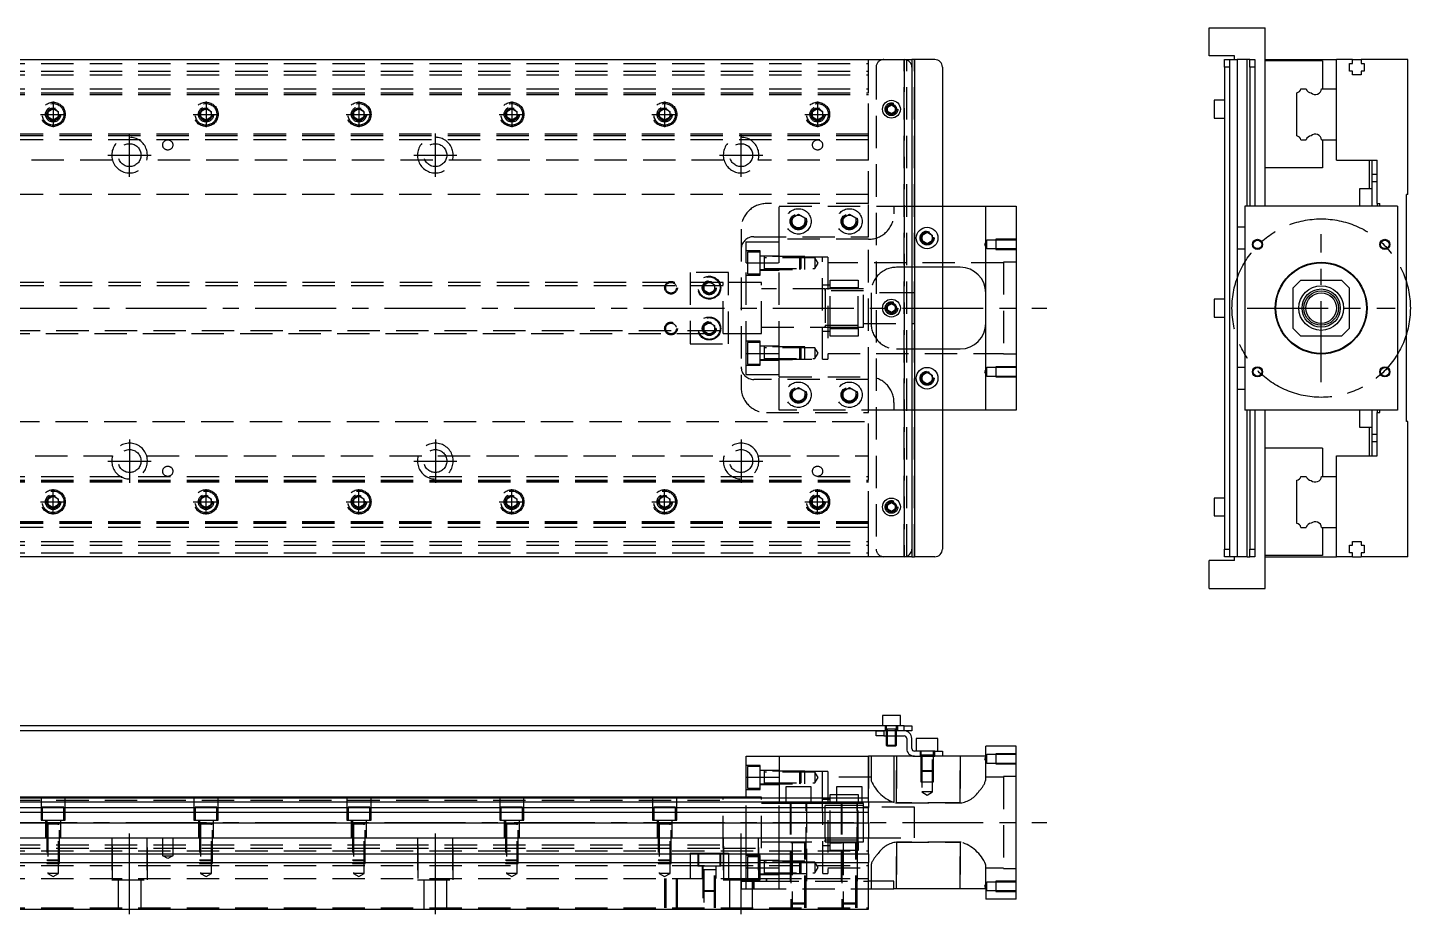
# Model space of a CAD drawing. Extents: x -13 to 1050, y -299 to 112.
# Drawn here: x 507 to 1050, y -238 to 110 of the extents above; entities that cross this region are included whole.
import ezdxf

# ---------------------------------------------------------------- set-up
doc = ezdxf.new("R2010")
doc.units = 0
doc.linetypes.add('CENTER', pattern=[50.8, 31.75, -6.35, 6.35, -6.35])
doc.linetypes.add('DASHED', pattern=[19.05, 12.7, -6.35])
doc.layers.get('0').update_dxf_attribs({"linetype": 'CONTINUOUS'})
doc.layers.add('CENTER', color=1, linetype='CENTER')

msp = doc.modelspace()

# ---------------------------------------------------------------- linework, layer by layer
at = {"color": 7, "linetype": 'CONTINUOUS'}
for p, q in [((970.65, 110), (992.65, 110)), ((970.65, 99), (970.65, 110)), ((992.65, 40), (992.65, 110)), ((980.65, 99), (970.65, 99)), ((980.65, 97.5), (980.65, 99)), ((3, 97.5), (851, 97.5)), ((851, 97.5), (854, 97.5)), ((854, 97.5), (854, 94.5)), ((855, 97.5), (854, 97.5)), ((854, 94.5), (854, -94.5)), ((855, 97.5), (855, -97.5)), ((863, 97.5), (855, 97.5)), ((866, 94.5), (866, -94.5)), ((976.65, 97.5), (978.65, 97.5)), ((976.65, 94.5), (976.65, 97.5)), ((978.65, 94.5), (976.65, 94.5)), ((976.65, 94.5), (976.65, -94.5)), ((978.65, 97.5), (981.65, 97.5)), ((978.65, 97.5), (978.65, 94.5)), ((978.65, 94.5), (978.65, -94.5)), ((981.65, 97.5), (981.65, 31.75)), ((985.65, 97.5), (981.65, 97.5)), ((985.65, 40), (985.65, 97.5)), ((986.65, 97.5), (985.65, 97.5)), ((986.65, 94.5), (986.65, 97.5)), ((986.65, 97.5), (988.65, 97.5)), ((988.65, 94.5), (986.65, 94.5)), ((986.65, 94.5), (986.65, 40)), ((988.65, 97.5), (988.65, 94.5)), ((988.65, 94.5), (988.65, 40)), ((992.65, 97.5), (1020.65, 97.5)), ((1015.15, 97), (992.65, 97)), ((1015.15, 97), (1015.15, 86)), ((1020.65, 86), (1020.65, 97.5)), ((1026.95, 97.5), (1020.65, 97.5)), ((1025.8, 96), (1026.95, 96)), ((1025.8, 93), (1025.8, 96)), ((1026.95, 93), (1025.8, 93)), ((1026.95, 97.5), (1030.35, 97.5)), ((1026.95, 96), (1026.95, 97.5)), ((1026.95, 91.5), (1026.95, 93)), ((1030.35, 97.5), (1030.35, 96)), ((1048.65, 97.5), (1030.35, 97.5)), ((1030.35, 96), (1031.5, 96)), ((1030.35, 93), (1030.35, 91.5)), ((1031.5, 93), (1030.35, 93)), ((1031.5, 96), (1031.5, 93)), ((1048.65, 44.5), (1048.65, 97.5)), ((1030.35, 91.5), (1026.95, 91.5)), ((972.65, 81.5), (972.65, 78)), ((976.65, 81.5), (972.65, 81.5)), ((1005.15, 67.539608), (1005.15, 84.460392)), ((1006.689608, 86), (1008.810392, 86)), ((1014.831934, 86), (1020.65, 86)), ((1020.65, 66), (1020.65, 86)), ((1020.65, 66), (1020.65, 86)), ((844.5, 78.866026), (846, 79.73205)), ((844.5, 77.133974), (844.5, 78.866026)), ((846, 76.26795), (844.5, 77.133974)), ((846, 79.73205), (847.5, 78.866026)), ((847.5, 77.133974), (846, 76.26795)), ((847.5, 78.866026), (847.5, 77.133974)), ((972.65, 78), (972.65, 74.5)), ((972.65, 74.5), (976.65, 74.5)), ((1006.689608, 66), (1008.810392, 66)), ((1014.831934, 66), (1020.65, 66)), ((1015.15, 66), (1015.15, 55)), ((1020.65, 58), (1020.65, 66)), ((1015.15, 55), (992.65, 55)), ((1020.65, 58), (1036.65, 58)), ((1033.65, 46.75), (1033.65, 58)), ((1034.65, 52.5), (1034.65, 58)), ((1036.65, 41), (1036.65, 58)), ((1034.65, 49.5), (1034.65, 52.5)), ((1034.65, 52.5), (1036.65, 52.5)), ((1036.65, 49.5), (1034.65, 49.5)), ((1034.65, 40), (1034.65, 49.5)), ((1029.65, 46.75), (1029.65, 42.5)), ((1034.65, 46.75), (1029.65, 46.75)), ((1048.15, -44.5), (1048.15, 44.5)), ((1048.65, 44.5), (1048.15, 44.5)), ((865.995, 40.000006), (882.995, 40.000006)), ((882.995, 40.000006), (894.995, 40.000006)), ((882.995, -39.999994), (882.995, 40.000006)), ((894.995, 40.000006), (894.995, -39.999994)), ((984.65, 40), (984.65, -40)), ((1044.65, 40), (984.65, 40)), ((1029.65, 42.5), (1029.65, 40)), ((1036.65, 41), (1037.65, 41)), ((1036.65, 41), (1036.65, 40)), ((1037.65, 40), (1037.65, 41)), ((1044.65, 40), (1044.65, -40)), ((857.995, 28.654706), (859.995, 29.809408)), ((857.995, 26.345306), (857.995, 28.654706)), ((859.995, 29.809408), (861.995, 28.654706)), ((861.995, 28.654706), (861.995, 26.345306)), ((981.65, 31.75), (981.65, 27.5)), ((984.65, 31.75), (981.65, 31.75)), ((981.65, 27.5), (981.65, 23.25)), ((859.995, 25.190604), (857.995, 26.345306)), ((861.995, 26.345306), (859.995, 25.190604)), ((981.65, 23.25), (981.65, -23.25)), ((981.65, 23.25), (984.65, 23.25)), ((872.995, 16.000006), (865.995, 16.000006)), ((1006.65, 11), (1003.65, 8)), ((1006.65, 11), (1022.65, 11)), ((1025.65, 8), (1022.65, 11)), ((1003.65, -8), (1003.65, 8)), ((1025.65, 8), (1025.65, -8)), ((844.495, 0.866032), (845.995, 1.732056)), ((844.495, -0.86602), (844.495, 0.866032)), ((845.995, 1.732056), (847.495, 0.866032)), ((847.495, 0.866032), (847.495, -0.86602)), ((972.65, 3.5), (972.65, 0)), ((976.65, 3.5), (972.65, 3.5)), ((845.995, -1.732044), (844.495, -0.86602)), ((847.495, -0.86602), (845.995, -1.732044)), ((972.65, 0), (972.65, -3.5)), ((972.65, -3.5), (976.65, -3.5)), ((1003.65, -8), (1006.65, -11)), ((1022.65, -11), (1025.65, -8)), ((865.995, -15.999994), (872.995, -15.999994)), ((1022.65, -11), (1006.65, -11)), ((857.995, -26.345294), (859.995, -25.190592)), ((857.995, -28.654694), (857.995, -26.345294)), ((859.995, -25.190592), (861.995, -26.345294)), ((861.995, -26.345294), (861.995, -28.654694)), ((981.65, -23.25), (981.65, -27.5)), ((984.65, -23.25), (981.65, -23.25)), ((859.995, -29.809396), (857.995, -28.654694)), ((861.995, -28.654694), (859.995, -29.809396)), ((981.65, -27.5), (981.65, -31.75)), ((981.65, -31.75), (981.65, -97.5)), ((981.65, -31.75), (984.65, -31.75)), ((882.995, -39.999994), (865.995, -39.999994)), ((894.995, -39.999994), (882.995, -39.999994)), ((1044.65, -40), (984.65, -40)), ((985.65, -97.5), (985.65, -40)), ((986.65, -40), (986.65, -94.5)), ((988.65, -40), (988.65, -94.5)), ((992.65, -110), (992.65, -40)), ((1029.65, -40), (1029.65, -42.5)), ((1029.65, -42.5), (1029.65, -46.75)), ((1034.65, -49.5), (1034.65, -40)), ((1036.65, -40), (1036.65, -41)), ((1036.65, -58), (1036.65, -41)), ((1036.65, -41), (1037.65, -41)), ((1037.65, -41), (1037.65, -40)), ((1029.65, -46.75), (1034.65, -46.75)), ((1033.65, -58), (1033.65, -46.75)), ((1048.65, -44.5), (1048.15, -44.5)), ((1048.65, -97.5), (1048.65, -44.5)), ((1034.65, -49.5), (1036.65, -49.5)), ((1034.65, -52.5), (1034.65, -49.5)), ((1036.65, -52.5), (1034.65, -52.5)), ((1034.65, -58), (1034.65, -52.5)), ((1015.15, -55), (992.65, -55)), ((1015.15, -55), (1015.15, -66)), ((1020.65, -66), (1020.65, -58)), ((1020.65, -58), (1036.65, -58)), ((1005.15, -84.460392), (1005.15, -67.539608)), ((1006.689608, -66), (1008.810392, -66)), ((1014.831934, -66), (1020.65, -66)), ((1020.65, -86), (1020.65, -66)), ((1020.65, -86), (1020.65, -66)), ((972.65, -74.5), (972.65, -78)), ((976.65, -74.5), (972.65, -74.5)), ((844.5, -77.133974), (846, -76.26795)), ((844.5, -78.866026), (844.5, -77.133974)), ((846, -79.73205), (844.5, -78.866026)), ((846, -76.26795), (847.5, -77.133974)), ((847.5, -78.866026), (846, -79.73205)), ((847.5, -77.133974), (847.5, -78.866026)), ((972.65, -78), (972.65, -81.5)), ((972.65, -81.5), (976.65, -81.5)), ((1006.689608, -86), (1008.810392, -86)), ((1014.831934, -86), (1020.65, -86)), ((1015.15, -86), (1015.15, -97)), ((1020.65, -97.5), (1020.65, -86)), ((1026.95, -91.5), (1030.35, -91.5)), ((1026.95, -93), (1026.95, -91.5)), ((1030.35, -91.5), (1030.35, -93)), ((851, -97.5), (3, -97.5)), ((854, -97.5), (851, -97.5)), ((854, -94.5), (854, -97.5)), ((854, -97.5), (855, -97.5)), ((863, -97.5), (855, -97.5)), ((976.65, -94.5), (978.65, -94.5)), ((976.65, -97.5), (976.65, -94.5)), ((978.65, -97.5), (976.65, -97.5)), ((978.65, -94.5), (978.65, -97.5)), ((981.65, -97.5), (978.65, -97.5)), ((980.65, -99), (980.65, -97.5)), ((985.65, -97.5), (981.65, -97.5)), ((985.65, -97.5), (986.65, -97.5)), ((986.65, -97.5), (986.65, -94.5)), ((986.65, -94.5), (988.65, -94.5)), ((988.65, -97.5), (986.65, -97.5)), ((988.65, -94.5), (988.65, -97.5)), ((1015.15, -97), (992.65, -97)), ((992.65, -97.5), (1020.65, -97.5)), ((1026.95, -97.5), (1020.65, -97.5)), ((1025.8, -93), (1026.95, -93)), ((1025.8, -96), (1025.8, -93)), ((1026.95, -96), (1025.8, -96)), ((1026.95, -97.5), (1026.95, -96)), ((1026.95, -97.5), (1030.35, -97.5)), ((1030.35, -93), (1031.5, -93)), ((1030.35, -96), (1030.35, -97.5)), ((1031.5, -96), (1030.35, -96)), ((1048.65, -97.5), (1030.35, -97.5)), ((1031.5, -93), (1031.5, -96)), ((970.65, -110), (970.65, -99)), ((980.65, -99), (970.65, -99)), ((970.65, -110), (992.65, -110)), ((849.495, -159.79), (842.495, -159.79)), ((842.495, -159.79), (842.495, -163.79)), ((849.495, -163.79), (849.495, -159.79)), ((851, -163.79), (502, -163.79)), ((843, -165.79), (502, -165.79)), ((839.995, -167.79), (839.995, -165.79)), ((842.995, -167.79), (839.995, -167.79)), ((842.995, -165.79), (842.995, -167.79)), ((850.995, -165.79), (842.995, -165.79)), ((850.995, -165.79), (842.995, -165.79)), ((842.995, -167.79), (850.995, -167.79)), ((843.995, -167.79002), (843.995, -171.44)), ((844.345, -167.79002), (844.345, -171.79)), ((847.645, -171.79), (847.645, -167.79002)), ((847.995, -171.44), (847.995, -167.79002)), ((850.995, -165.79), (850.995, -163.79)), ((850.995, -163.79), (853.995, -163.79)), ((853.995, -165.79), (850.995, -165.79)), ((853.995, -163.79), (853.995, -165.79)), ((843.995, -171.44), (847.995, -171.44)), ((843.995, -171.44), (844.345, -171.79)), ((847.645, -171.79), (844.345, -171.79)), ((847.645, -171.79), (847.995, -171.44)), ((851.995, -168.79), (851.995, -172.79)), ((853.995, -172.79), (853.995, -168.79)), ((864.245, -168.79), (855.745, -168.79)), ((855.745, -168.79), (855.745, -173.79)), ((864.245, -173.79), (864.245, -168.79)), ((882.995, -175.79), (882.995, -171.79)), ((894.995, -171.79), (882.995, -171.79)), ((894.995, -231.79), (894.995, -171.79)), ((788.995, -175.79), (801.995, -175.79)), ((788.995, -184.00658), (788.995, -175.79)), ((801.995, -175.79), (836.995, -175.79)), ((801.995, -175.79), (801.995, -192.29)), ((836.995, -192.29), (836.995, -175.79)), ((846.995, -175.79), (836.995, -175.79)), ((854.995, -175.79), (846.995, -175.79)), ((846.995, -175.79), (846.995, -193.79)), ((862.995, -173.79), (854.995, -173.79)), ((854.995, -175.79), (862.995, -175.79)), ((862.995, -175.79), (862.995, -173.79)), ((862.995, -173.79), (865.995, -173.79)), ((865.995, -175.79), (862.995, -175.79)), ((865.995, -173.79), (865.995, -175.79)), ((882.995, -175.79), (865.995, -175.79)), ((788.995, -184.00658), (801.995, -184.00658)), ((788.995, -192.29), (788.995, -184.00658)), ((814.495, -187.79), (804.495, -187.79)), ((804.495, -187.79), (804.495, -192.29)), ((814.495, -192.29), (814.495, -187.79)), ((834.495, -187.79), (824.495, -187.79)), ((824.495, -187.79), (824.495, -192.29)), ((834.495, -192.29), (834.495, -187.79)), ((780, -191.79), (501.5, -191.79)), ((837, -192.29), (501.5, -192.29)), ((837, -193.829608), (501.5, -193.829608)), ((779.995, -191.79), (779.995, -192.29)), ((780, -191.79), (779.995, -191.79)), ((788.995, -191.79), (779.995, -191.79)), ((836.995, -193.829608), (836.995, -192.29)), ((846.995, -193.79), (836.995, -193.79)), ((836.995, -193.829608), (836.995, -195.950392)), ((501.5, -195.950392), (837, -195.950392)), ((837, -197.860532), (501.5, -197.860532)), ((836.995, -197.860532), (836.995, -195.950392)), ((836.995, -201.971934), (836.995, -197.860532)), ((837, -201.971934), (501.5, -201.971934)), ((836.995, -201.971934), (836.995, -207.79)), ((17, -207.79), (837, -207.79)), ((836.995, -214.09), (836.995, -207.79)), ((17, -214.09), (837, -214.09)), ((836.995, -214.09), (836.995, -217.49)), ((17, -217.49), (837, -217.49)), ((836.995, -235.79), (836.995, -217.49)), ((846.995, -224.79), (836.995, -224.79)), ((836.995, -227.79), (846.995, -227.79)), ((846.995, -227.79), (846.995, -224.79)), ((882.995, -227.79), (846.995, -227.79)), ((882.995, -227.79), (882.995, -231.79)), ((894.995, -231.79), (882.995, -231.79)), ((17, -235.79), (837, -235.79))]:
    msp.add_line(p, q, dxfattribs=at)
at = {"color": 3, "linetype": 'DASHED'}
for p, q in [((17, 96), (837, 96)), ((17, 93), (837, 93)), ((837, 86), (837, 97.5)), ((840, 94.5), (840, -94.5)), ((851, -97.5), (851, 97.5)), ((851, 97.5), (851, -97.5)), ((852, -97.5), (852, 97.5)), ((855, -97.5), (855, 97.5)), ((17, 91.5), (837, 91.5)), ((17, 86), (837, 86)), ((17, 84.460392), (837, 84.460392)), ((17, 84.403994), (837, 84.403994)), ((17, 83.8), (837, 83.8)), ((837, 84.460392), (837, 86)), ((837, 67.539608), (837, 84.460392)), ((514.5, 76), (514.534018, 76.411016)), ((515, 77.1547), (517, 78.309402)), ((515, 74.8453), (515, 77.1547)), ((517, 78.309402), (519, 77.1547)), ((519, 77.1547), (519, 74.8453)), ((574.5, 76), (574.534018, 76.411016)), ((575, 77.1547), (577, 78.309402)), ((575, 74.8453), (575, 77.1547)), ((577, 78.309402), (579, 77.1547)), ((579, 77.1547), (579, 74.8453)), ((634.5, 76), (634.534018, 76.411016)), ((635, 77.1547), (637, 78.309402)), ((635, 74.8453), (635, 77.1547)), ((637, 78.309402), (639, 77.1547)), ((639, 77.1547), (639, 74.8453)), ((694.5, 76), (694.534018, 76.411016)), ((695, 77.1547), (697, 78.309402)), ((695, 74.8453), (695, 77.1547)), ((697, 78.309402), (699, 77.1547)), ((699, 77.1547), (699, 74.8453)), ((755, 77.1547), (757, 78.309402)), ((755, 74.8453), (755, 77.1547)), ((757, 78.309402), (759, 77.1547)), ((759, 77.1547), (759, 74.8453)), ((759.483582, 76.286038), (759.5, 76)), ((814.5, 76), (814.534018, 76.411016)), ((815, 77.1547), (817, 78.309402)), ((815, 74.8453), (815, 77.1547)), ((817, 78.309402), (819, 77.1547)), ((819, 77.1547), (819, 74.8453)), ((847.973226, 78.326156), (848, 78)), ((517, 73.690598), (515, 74.8453)), ((519, 74.8453), (517, 73.690598)), ((577, 73.690598), (575, 74.8453)), ((579, 74.8453), (577, 73.690598)), ((637, 73.690598), (635, 74.8453)), ((639, 74.8453), (637, 73.690598)), ((697, 73.690598), (695, 74.8453)), ((699, 74.8453), (697, 73.690598)), ((757, 73.690598), (755, 74.8453)), ((759, 74.8453), (757, 73.690598)), ((817, 73.690598), (815, 74.8453)), ((819, 74.8453), (817, 73.690598)), ((837, 68.2), (17, 68.2)), ((837, 67.596006), (17, 67.596006)), ((837, 67.539608), (17, 67.539608)), ((837, 66), (17, 66)), ((837, 66), (837, 67.539608)), ((837, 58), (837, 66)), ((540.291796, 58), (433.708204, 58)), ((780.291796, 58), (553.708204, 58)), ((837, 58), (793.708204, 58)), ((837, 41), (837, 58)), ((837, 44.5), (22.640312, 44.5)), ((836.995, 41.000006), (796.995, 41.000006)), ((801.995, 27.000006), (801.995, 40.000006)), ((801.995, 40.000006), (846.995, 40.000006)), ((836.995, 28.000006), (836.995, 41.000006)), ((846.995, 40.000006), (846.995, 37.000006)), ((846.995, 40.000006), (853.995, 40.000006)), ((853.995, 40.000006), (865.995, 40.000006)), ((806.995, 35.443382), (809.495, 36.886758)), ((806.995, 32.55663), (806.995, 35.443382)), ((809.495, 36.886758), (811.995, 35.443382)), ((811.995, 35.443382), (811.995, 32.55663)), ((812.472798, 34.364312), (812.495, 34.000006)), ((826.495, 34.000006), (826.515026, 34.346062)), ((826.995, 35.443382), (829.495, 36.886758)), ((826.995, 32.55663), (826.995, 35.443382)), ((829.495, 36.886758), (831.995, 35.443382)), ((831.995, 35.443382), (831.995, 32.55663)), ((786.995, 31.000006), (786.995, -30.999994)), ((791.995, 28.000006), (836.995, 28.000006)), ((809.495, 31.113254), (806.995, 32.55663)), ((811.995, 32.55663), (809.495, 31.113254)), ((829.495, 31.113254), (826.995, 32.55663)), ((831.995, 32.55663), (829.495, 31.113254)), ((836.995, -27.999994), (836.995, 28.000006)), ((862.478582, 27.786044), (862.495, 27.500006)), ((788.995, 17.783426), (788.995, 26.000006)), ((788.995, 26.000006), (801.995, 26.000006)), ((794.495, 22.427676), (788.995, 22.427676)), ((789.495, 21.927676), (789.495, 13.427676)), ((794.495, 21.927676), (789.495, 21.927676)), ((794.495, 12.927676), (794.495, 22.427676)), ((801.995, 17.783426), (801.995, 27.000006)), ((836.995, 27.000006), (801.995, 27.000006)), ((801.995, 17.783426), (801.995, 26.000006)), ((883.495, 26.650006), (882.542372, 25.000006)), ((882.542372, 25.000006), (883.495, 23.350006)), ((883.495, 23.350006), (883.495, 26.650006)), ((886.995, 26.650006), (883.495, 26.650006)), ((883.495, 23.350006), (886.995, 23.350006)), ((886.995, 27), (886.995, 23.000012)), ((894.995, 27), (886.995, 27)), ((894.995, 26.650006), (886.995, 26.650006)), ((886.995, 23.350006), (894.995, 23.350006)), ((886.995, 23.000012), (894.995, 23.000012)), ((788.995, 17.783426), (801.995, 17.783426)), ((788.995, -17.783414), (788.995, 17.783426)), ((801.995, 20.427676), (794.495, 20.427676)), ((811.995, 20.17767), (794.495, 20.17767)), ((796.095, 20.17768), (796.095, 15.17767)), ((815.995, 19.777676), (796.095, 19.777676)), ((818.995, 20.000006), (801.995, 20.000006)), ((818.995, 20.000006), (801.995, 20.000006)), ((801.995, -17.783414), (801.995, 17.783426)), ((801.995, -17.783414), (801.995, 17.783426)), ((810.095, 15.177676), (810.095, 20.177676)), ((810.495, 19.777676), (810.095, 20.177676)), ((810.495, 19.777676), (810.495, 15.577676)), ((811.995, 15.17768), (811.995, 20.17767)), ((815.995, 19.777676), (815.995, 15.577676)), ((817.207436, 17.677676), (815.995, 19.777676)), ((815.995, 15.577676), (817.207436, 17.677676)), ((818.995, -19.999994), (818.995, 20.000006)), ((820.995, 20.000006), (818.995, 20.000006)), ((820.995, 20.000006), (820.995, -19.999994)), ((889.995, 17.750006), (820.995, 17.750006)), ((889.995, 18.000006), (889.995, -17.999994)), ((894.995, 18.000006), (889.995, 18.000006)), ((782, 14), (767, 14)), ((767, 14), (767, -14)), ((782, -14), (782, 14)), ((788.995, 12.927676), (794.495, 12.927676)), ((789.495, 13.427676), (794.495, 13.427676)), ((794.495, 15.17768), (811.995, 15.17768)), ((794.495, 14.927676), (801.995, 14.927676)), ((796.095, 15.577676), (815.995, 15.577676)), ((810.095, 15.177676), (810.495, 15.577676)), ((821.995, 11.000006), (832.995, 11.000006)), ((821.995, 8.000006), (821.995, 11.000006)), ((832.995, 11.000006), (832.995, 8.000006)), ((853.995, 16.000006), (847.995, 16.000006)), ((865.995, 16.000006), (853.995, 16.000006)), ((780, 8.75), (42, 8.75)), ((780.005, 10), (457.00002, 10)), ((772, 8), (772.018502, 8.303588)), ((772.5, 9.1547), (774.5, 10.309402)), ((772.5, 6.8453), (772.5, 9.1547)), ((774.5, 5.690598), (772.5, 6.8453)), ((774.5, 10.309402), (776.5, 9.1547)), ((776.5, 6.8453), (774.5, 5.690598)), ((776.5, 9.1547), (776.5, 6.8453)), ((779.995, -9.999994), (779.995, 10.000006)), ((794.995, 10.000006), (779.995, 10.000006)), ((794.995, 10.000006), (788.995, 10.000006)), ((794.995, -9.999994), (794.995, 10.000006)), ((794.995, -9.999994), (794.995, 10.000006)), ((820, 7.500006), (794.995, 7.500006)), ((819.99, 7.500006), (794.995, 7.500006)), ((821.995, 9.000006), (818.995, 9.000006)), ((832.995, 7.500006), (819.99, 7.500006)), ((820, 7.500006), (819.99, 7.500006)), ((819.995, 6.95099), (819.995, 7.500006)), ((819.995, 7.500006), (819.995, 6.951134)), ((819.995, 6.951134), (819.995, -6.950978)), ((834.995, 6.750006), (819.995, 6.750006)), ((832.995, 7.500006), (820, 7.500006)), ((832.995, 8.000006), (821.995, 8.000006)), ((821.995, -7.999994), (821.995, 8.000006)), ((832.995, -7.999994), (832.995, 8.000006)), ((834.995, 7.500006), (832.995, 7.500006)), ((834.995, -7.499994), (834.995, 7.500006)), ((853.995, 6.000006), (834.995, 6.000006)), ((837.995, 6.000006), (837.995, -5.999994)), ((854.995, 6.000006), (853.995, 6.000006)), ((854.995, -5.999994), (854.995, 6.000006)), ((843.995, 0.000006), (844.025168, 0.346072)), ((42, -8.75), (780, -8.75)), ((457.00002, -10), (780.005, -10)), ((772.5, -6.8453), (774.5, -5.690598)), ((772.5, -9.1547), (772.5, -6.8453)), ((774.5, -10.309402), (772.5, -9.1547)), ((774.5, -5.690598), (776.5, -6.8453)), ((776.5, -9.1547), (774.5, -10.309402)), ((776.5, -6.8453), (776.5, -9.1547)), ((776.983582, -7.713962), (777, -8)), ((779.995, -9.999994), (794.995, -9.999994)), ((788.995, -9.999994), (794.995, -9.999994)), ((794.995, -7.499994), (820, -7.499994)), ((794.995, -7.499994), (819.99, -7.499994)), ((818.995, -8.999994), (821.995, -8.999994)), ((819.99, -7.499994), (832.995, -7.499994)), ((819.99, -7.499994), (820, -7.499994)), ((819.995, -6.749994), (834.995, -6.749994)), ((819.995, -7.499326), (819.995, -6.950956)), ((819.995, -6.950978), (819.995, -7.499994)), ((819.995, -7.499994), (819.995, -7.499326)), ((820, -7.499994), (832.995, -7.499994)), ((821.995, -7.999994), (832.995, -7.999994)), ((821.995, -10.999994), (821.995, -7.999994)), ((832.995, -7.499994), (834.995, -7.499994)), ((832.995, -7.999994), (832.995, -10.999994)), ((834.995, -5.999994), (853.995, -5.999994)), ((853.995, -5.999994), (854.995, -5.999994)), ((767, -14), (782, -14)), ((794.495, -12.927664), (788.995, -12.927664)), ((789.495, -13.427664), (789.495, -21.927664)), ((794.495, -13.427664), (789.495, -13.427664)), ((794.495, -22.427664), (794.495, -12.927664)), ((801.995, -14.927664), (794.495, -14.927664)), ((811.995, -15.177668), (794.495, -15.177668)), ((796.095, -15.177658), (796.095, -20.177668)), ((815.995, -15.577664), (796.095, -15.577664)), ((810.095, -20.177664), (810.095, -15.177664)), ((810.495, -15.577664), (810.095, -15.177664)), ((810.495, -15.577664), (810.495, -19.777664)), ((811.995, -20.177658), (811.995, -15.177668)), ((815.995, -15.577664), (815.995, -19.777664)), ((817.207436, -17.677664), (815.995, -15.577664)), ((832.995, -10.999994), (821.995, -10.999994)), ((847.995, -15.999994), (853.995, -15.999994)), ((853.995, -15.999994), (865.995, -15.999994)), ((788.995, -17.783414), (801.995, -17.783414)), ((788.995, -25.999994), (788.995, -17.783414)), ((794.495, -20.177658), (811.995, -20.177658)), ((794.495, -20.427664), (801.995, -20.427664)), ((796.095, -19.777664), (815.995, -19.777664)), ((801.995, -25.999994), (801.995, -17.783414)), ((801.995, -26.999994), (801.995, -17.783414)), ((801.995, -19.999994), (818.995, -19.999994)), ((801.995, -19.999994), (818.995, -19.999994)), ((810.095, -20.177664), (810.495, -19.777664)), ((815.995, -19.777664), (817.207436, -17.677664)), ((818.995, -19.999994), (820.995, -19.999994)), ((820.995, -17.749994), (889.995, -17.749994)), ((889.995, -17.999994), (894.995, -17.999994)), ((788.995, -22.427664), (794.495, -22.427664)), ((788.995, -25.999994), (801.995, -25.999994)), ((789.495, -21.927664), (794.495, -21.927664)), ((801.995, -26.999994), (836.995, -26.999994)), ((801.995, -39.999994), (801.995, -26.999994)), ((883.495, -23.349994), (882.542372, -24.999994)), ((882.542372, -24.999994), (883.495, -26.649994)), ((883.495, -26.649994), (883.495, -23.349994)), ((886.995, -23.349994), (883.495, -23.349994)), ((883.495, -26.649994), (886.995, -26.649994)), ((886.995, -23), (886.995, -26.999988)), ((894.995, -23), (886.995, -23)), ((894.995, -23.349994), (886.995, -23.349994)), ((886.995, -26.649994), (894.995, -26.649994)), ((886.995, -26.999988), (894.995, -26.999988)), ((836.995, -27.999994), (791.995, -27.999994)), ((806.995, -32.556618), (809.495, -31.113242)), ((806.995, -35.44337), (806.995, -32.556618)), ((809.495, -31.113242), (811.995, -32.556618)), ((811.995, -32.556618), (811.995, -35.44337)), ((826.995, -32.556618), (829.495, -31.113242)), ((826.995, -35.44337), (826.995, -32.556618)), ((829.495, -31.113242), (831.995, -32.556618)), ((831.995, -32.556618), (831.995, -35.44337)), ((836.995, -40.999994), (836.995, -27.999994)), ((862.478582, -27.213956), (862.495, -27.499994)), ((809.495, -36.886746), (806.995, -35.44337)), ((811.995, -35.44337), (809.495, -36.886746)), ((812.472798, -33.635688), (812.495, -33.999994)), ((829.495, -36.886746), (826.995, -35.44337)), ((831.995, -35.44337), (829.495, -36.886746)), ((832.472798, -33.635688), (832.495, -33.999994)), ((846.995, -36.999994), (846.995, -39.999994)), ((796.995, -40.999994), (836.995, -40.999994)), ((846.995, -39.999994), (801.995, -39.999994)), ((837, -58), (837, -41)), ((853.995, -39.999994), (846.995, -39.999994)), ((865.995, -39.999994), (853.995, -39.999994)), ((22.640312, -44.5), (837, -44.5)), ((433.708204, -58), (540.291796, -58)), ((553.708204, -58), (780.291796, -58)), ((793.708204, -58), (837, -58)), ((837, -66), (837, -58)), ((17, -66), (837, -66)), ((17, -67.539608), (837, -67.539608)), ((17, -67.596006), (837, -67.596006)), ((17, -68.2), (837, -68.2)), ((837, -67.539608), (837, -66)), ((837, -84.460392), (837, -67.539608)), ((515, -74.8453), (517, -73.690598)), ((515, -77.1547), (515, -74.8453)), ((517, -73.690598), (519, -74.8453)), ((519, -74.8453), (519, -77.1547)), ((519.483582, -75.713962), (519.5, -76)), ((575, -74.8453), (577, -73.690598)), ((575, -77.1547), (575, -74.8453)), ((577, -73.690598), (579, -74.8453)), ((579, -74.8453), (579, -77.1547)), ((579.483582, -75.713962), (579.5, -76)), ((635, -74.8453), (637, -73.690598)), ((635, -77.1547), (635, -74.8453)), ((637, -73.690598), (639, -74.8453)), ((639, -74.8453), (639, -77.1547)), ((639.483582, -75.713962), (639.5, -76)), ((695, -74.8453), (697, -73.690598)), ((695, -77.1547), (695, -74.8453)), ((697, -73.690598), (699, -74.8453)), ((699, -74.8453), (699, -77.1547)), ((699.483582, -75.713962), (699.5, -76)), ((754.5, -76), (754.534018, -75.588984)), ((755, -74.8453), (757, -73.690598)), ((755, -77.1547), (755, -74.8453)), ((757, -73.690598), (759, -74.8453)), ((759, -74.8453), (759, -77.1547)), ((815, -74.8453), (817, -73.690598)), ((815, -77.1547), (815, -74.8453)), ((817, -73.690598), (819, -74.8453)), ((819, -74.8453), (819, -77.1547)), ((819.483582, -75.713962), (819.5, -76)), ((517, -78.309402), (515, -77.1547)), ((519, -77.1547), (517, -78.309402)), ((577, -78.309402), (575, -77.1547)), ((579, -77.1547), (577, -78.309402)), ((637, -78.309402), (635, -77.1547)), ((639, -77.1547), (637, -78.309402)), ((697, -78.309402), (695, -77.1547)), ((699, -77.1547), (697, -78.309402)), ((757, -78.309402), (755, -77.1547)), ((759, -77.1547), (757, -78.309402)), ((817, -78.309402), (815, -77.1547)), ((819, -77.1547), (817, -78.309402)), ((847.973226, -77.673844), (848, -78)), ((837, -83.8), (17, -83.8)), ((837, -84.403994), (17, -84.403994)), ((837, -84.460392), (17, -84.460392)), ((837, -86), (17, -86)), ((837, -86), (837, -84.460392)), ((837, -97.5), (837, -86)), ((17, -91.5), (837, -91.5)), ((17, -93), (837, -93)), ((17, -96), (837, -96)), ((839.995, -165.79), (842.995, -165.79)), ((843.495, -163.79), (843.495, -165.79)), ((847.995006, -165.19), (843.994994, -165.19)), ((843.995, -163.79), (843.995, -167.79)), ((844.345, -165.19), (844.345, -167.79)), ((847.645, -167.79), (847.645, -165.19)), ((847.995, -167.79), (847.995, -163.79)), ((848.495, -165.79), (848.495, -163.79)), ((836.995, -175.79), (836.995, -192.29)), ((837.995, -175.79), (837.995, -185.084836)), ((847.995, -194.104786), (847.995, -175.79)), ((847.995, -175.79), (847.995, -194.104786)), ((857.245, -173.79), (857.245, -175.79)), ((862.495006, -175.39), (857.494994, -175.39)), ((857.495006, -173.79), (857.495006, -185.79)), ((857.895, -175.39), (857.895, -189.79)), ((862.095, -189.79), (862.095, -175.39)), ((862.494994, -185.79), (862.494994, -173.79)), ((862.745, -175.79), (862.745, -173.79)), ((872.995, -175.79), (872.995, -194.104786)), ((872.995, -194.104786), (872.995, -175.79)), ((883.495, -175.14), (882.542372, -176.79)), ((882.542372, -176.79), (883.495, -178.44)), ((882.995, -185.084836), (882.995, -175.79)), ((883.495, -178.44), (883.495, -175.14)), ((886.995, -175.14), (883.495, -175.14)), ((883.495, -178.44), (886.995, -178.44)), ((886.995, -174.790006), (886.995, -178.789994)), ((894.995, -174.790006), (886.995, -174.790006)), ((894.995, -175.14), (886.995, -175.14)), ((886.995, -178.44), (894.995, -178.44)), ((886.995, -178.789994), (894.995, -178.789994)), ((794.495, -179.36233), (788.995, -179.36233)), ((789.495, -179.86233), (789.495, -184.11233)), ((794.495, -179.86233), (789.495, -179.86233)), ((789.495, -184.11233), (789.495, -188.36233)), ((794.495, -188.86233), (794.495, -179.36233)), ((801.995, -181.36233), (794.495, -181.36233)), ((811.995, -181.612336), (794.495, -181.612336)), ((796.095, -181.612336), (796.095, -186.612326)), ((815.995, -182.01233), (796.095, -182.01233)), ((818.995, -181.79), (801.995, -181.79)), ((810.095, -184.11233), (810.095, -181.61233)), ((810.495, -182.01233), (810.095, -181.61233)), ((810.095, -186.61233), (810.095, -184.11233)), ((810.495, -182.01233), (810.495, -184.11233)), ((810.495, -184.11233), (810.495, -186.21233)), ((811.995, -186.612326), (811.995, -181.612336)), ((815.995, -182.01233), (815.995, -184.11233)), ((817.207436, -184.11233), (815.995, -182.01233)), ((815.995, -184.11233), (815.995, -186.21233)), ((815.995, -186.21233), (817.207436, -184.11233)), ((818.995, -192.29), (818.995, -181.79)), ((820.995, -181.79), (818.995, -181.79)), ((820.995, -181.79), (820.995, -221.79)), ((837.995, -184.04), (820.995, -184.04)), ((857.495, -181.39), (862.495, -181.39)), ((857.495, -181.39), (857.895, -181.79)), ((862.095, -181.79), (857.895, -181.79)), ((862.095, -181.79), (862.495, -181.39)), ((889.995, -184.04), (882.995, -184.04)), ((889.995, -183.79), (889.995, -219.79)), ((894.995, -183.79), (889.995, -183.79)), ((788.995, -188.86233), (794.495, -188.86233)), ((789.495, -188.36233), (794.495, -188.36233)), ((794.495, -186.612326), (811.995, -186.612326)), ((794.495, -186.86233), (801.995, -186.86233)), ((796.095, -186.21233), (815.995, -186.21233)), ((810.095, -186.61233), (810.495, -186.21233)), ((837.995, -185.084836), (838.030862, -185.413408)), ((857.495006, -185.79), (862.494994, -185.79)), ((862.095, -189.79), (857.895, -189.79)), ((857.895, -189.79), (859.995, -191.002436)), ((859.995, -191.002436), (862.095, -189.79)), ((42, -193.04), (780, -193.04)), ((512.25, -192.29), (512.25, -200.79)), ((521.75, -200.79), (521.75, -192.29)), ((572.25, -192.29), (572.25, -200.79)), ((581.75, -200.79), (581.75, -192.29)), ((632.25, -192.29), (632.25, -200.79)), ((641.75, -200.79), (641.75, -192.29)), ((692.25, -192.29), (692.25, -200.79)), ((701.75, -200.79), (701.75, -192.29)), ((752.25, -192.29), (752.25, -200.79)), ((761.75, -200.79), (761.75, -192.29)), ((779.995, -211.79), (779.995, -192.287168)), ((794.995, -191.79), (788.995, -191.79)), ((788.995, -207.79), (788.995, -192.29)), ((794.995, -211.79), (794.995, -191.79)), ((801.995, -194.29), (794.995, -194.29)), ((801.995, -192.29), (801.995, -193.79)), ((836.995, -193.79), (801.995, -193.79)), ((801.995, -207.79), (801.995, -193.79)), ((806.495, -194.29), (801.995, -194.29)), ((804.495, -192.29), (804.495, -193.79)), ((806.245, -193.79), (806.245, -224.79)), ((812.495, -194.29), (806.495, -194.29)), ((806.495006, -193.79), (806.495006, -235.29)), ((812.494994, -235.29), (812.494994, -193.79)), ((818.995, -194.29), (812.495, -194.29)), ((812.745, -224.79), (812.745, -193.79)), ((814.495, -193.79), (814.495, -192.29)), ((819.095, -221.79), (818.995, -192.29)), ((821.995, -192.79), (818.995, -192.79)), ((819.995, -194.29), (818.995, -194.29)), ((819.995, -207.79), (819.995, -194.29)), ((821.995, -194.29), (819.995, -194.29)), ((821.995, -195.04), (819.995, -195.04)), ((821.995, -190.79), (832.995, -190.79)), ((821.995, -192.29), (821.995, -190.79)), ((821.995, -193.79), (821.995, -192.29)), ((821.995, -209.79), (821.995, -193.79)), ((826.495, -194.29), (821.995, -194.29)), ((826.495, -195.04), (821.995, -195.04)), ((824.495, -192.29), (824.495, -193.79)), ((826.245, -193.79), (826.245, -224.79)), ((832.495, -194.29), (826.495, -194.29)), ((832.495, -195.04), (826.495, -195.04)), ((826.495006, -193.79), (826.495006, -235.29)), ((832.494994, -235.29), (832.494994, -193.79)), ((832.995, -194.29), (832.495, -194.29)), ((832.995, -195.04), (832.495, -195.04)), ((832.745, -224.79), (832.745, -193.79)), ((832.995, -190.79), (832.995, -192.29)), ((832.995, -192.29), (832.995, -193.79)), ((832.995, -209.79), (832.995, -193.79)), ((834.995, -194.29), (832.995, -194.29)), ((834.995, -195.04), (832.995, -195.04)), ((834.495, -193.79), (834.495, -192.29)), ((834.995, -201.79), (834.995, -194.29)), ((847.61003, -194.089374), (847.995, -194.104786)), ((872.995, -194.104786), (847.995, -194.104786)), ((847.995, -194.104786), (872.995, -194.104786)), ((521.25, -195.79), (512.75, -195.79)), ((512.75, -195.79), (512.75, -200.79)), ((521.25, -200.79), (521.25, -195.79)), ((581.25, -195.79), (572.75, -195.79)), ((572.75, -195.79), (572.75, -200.79)), ((581.25, -200.79), (581.25, -195.79)), ((641.25, -195.79), (632.75, -195.79)), ((632.75, -195.79), (632.75, -200.79)), ((641.25, -200.79), (641.25, -195.79)), ((701.25, -195.79), (692.75, -195.79)), ((692.75, -195.79), (692.75, -200.79)), ((701.25, -200.79), (701.25, -195.79)), ((761.25, -195.79), (752.75, -195.79)), ((752.75, -195.79), (752.75, -200.79)), ((761.25, -200.79), (761.25, -195.79)), ((836.995, -195.79), (834.995, -195.79)), ((854.995, -195.79), (836.995, -195.79)), ((854.995, -201.79), (854.995, -195.79)), ((512.25, -200.79), (521.75, -200.79)), ((514, -200.79), (514, -207.79)), ((519.500006, -202.39), (514.499994, -202.39)), ((514.500006, -200.79), (514.500006, -217.49)), ((514.9, -202.39), (514.9, -221.79)), ((519.1, -221.79), (519.1, -202.39)), ((519.499994, -217.49), (519.499994, -200.79)), ((520, -207.79), (520, -200.79)), ((572.25, -200.79), (581.75, -200.79)), ((574, -200.79), (574, -207.79)), ((579.500006, -202.39), (574.499994, -202.39)), ((574.500006, -200.79), (574.500006, -217.49)), ((574.9, -202.39), (574.9, -221.79)), ((579.1, -221.79), (579.1, -202.39)), ((579.499994, -217.49), (579.499994, -200.79)), ((580, -207.79), (580, -200.79)), ((632.25, -200.79), (641.75, -200.79)), ((634, -200.79), (634, -207.79)), ((639.500006, -202.39), (634.499994, -202.39)), ((634.500006, -200.79), (634.500006, -217.49)), ((634.9, -202.39), (634.9, -221.79)), ((639.1, -221.79), (639.1, -202.39)), ((639.499994, -217.49), (639.499994, -200.79)), ((640, -207.79), (640, -200.79)), ((692.25, -200.79), (701.75, -200.79)), ((694, -200.79), (694, -207.79)), ((699.500006, -202.39), (694.499994, -202.39)), ((694.500006, -200.79), (694.500006, -217.49)), ((694.9, -202.39), (694.9, -221.79)), ((699.1, -221.79), (699.1, -202.39)), ((699.499994, -217.49), (699.499994, -200.79)), ((700, -207.79), (700, -200.79)), ((752.25, -200.79), (761.75, -200.79)), ((754, -200.79), (754, -207.79)), ((759.500006, -202.39), (754.499994, -202.39)), ((754.500006, -200.79), (754.500006, -217.49)), ((754.9, -202.39), (754.9, -221.79)), ((759.1, -221.79), (759.1, -202.39)), ((759.499994, -217.49), (759.499994, -200.79)), ((760, -207.79), (760, -200.79)), ((834.995, -209.29), (834.995, -201.79)), ((854.995, -207.79), (854.995, -201.79)), ((42, -210.54), (780, -210.54)), ((540, -207.79), (540, -224.29)), ((540.291796, -223.79), (540.291796, -207.79)), ((553.708204, -207.79), (553.708204, -223.79)), ((554, -224.29), (554, -207.79)), ((560, -214.79), (560, -207.79)), ((564, -207.79), (564, -214.79)), ((660, -207.79), (660, -224.29)), ((660.291796, -223.79), (660.291796, -207.79)), ((673.708204, -207.79), (673.708204, -223.79)), ((674, -224.29), (674, -207.79)), ((779.995, -207.79), (779.995, -224.29)), ((780.286796, -223.79), (780.286796, -207.79)), ((788.995, -214.09), (788.995, -207.79)), ((793.703204, -207.79), (793.703204, -223.79)), ((793.995, -224.29), (793.995, -207.79)), ((794.995, -209.29), (801.995, -209.29)), ((801.995, -214.09), (801.995, -207.79)), ((801.995, -209.29), (820, -209.29)), ((812.495006, -209.79), (806.494994, -209.79)), ((806.995, -209.79), (806.995, -235.29)), ((811.995, -235.29), (811.995, -209.79)), ((818.995, -210.79), (821.995, -210.79)), ((819.99, -209.29), (832.995, -209.29)), ((819.995, -207.79), (819.995, -208.54)), ((819.995, -207.891716), (819.995, -208.741128)), ((819.995, -208.54), (834.995, -208.54)), ((819.995, -209.29), (819.995, -208.740962)), ((819.995, -208.741128), (819.995, -209.29)), ((820, -209.29), (832.995, -209.29)), ((821.995, -209.79), (826.39499, -209.79)), ((821.995, -212.79), (821.995, -209.79)), ((832.495006, -209.79), (826.494994, -209.79)), ((826.995, -209.79), (826.995, -235.29)), ((831.995, -235.29), (831.995, -209.79)), ((832.995, -209.29), (834.995, -209.29)), ((832.995, -209.79), (832.995, -212.79)), ((836.995, -207.79), (854.995, -207.79)), ((847.995, -209.475214), (872.995, -209.475214)), ((872.995, -209.475214), (847.995, -209.475214)), ((847.995, -227.79), (847.995, -209.475214)), ((847.995, -209.475214), (847.995, -227.79)), ((872.995, -209.475214), (872.995, -227.79)), ((872.995, -227.79), (872.995, -209.475214)), ((873.378512, -209.490578), (872.995, -209.475214)), ((17, -212.94), (837, -212.94)), ((42, -211.79), (780, -211.79)), ((514.5, -216.39), (519.5, -216.39)), ((514.5, -216.39), (514.9, -216.79)), ((519.1, -216.79), (514.9, -216.79)), ((519.1, -216.79), (519.5, -216.39)), ((560, -214.79), (564, -214.79)), ((562, -215.9447), (560, -214.79)), ((564, -214.79), (562, -215.9447)), ((574.5, -216.39), (579.5, -216.39)), ((574.5, -216.39), (574.9, -216.79)), ((579.1, -216.79), (574.9, -216.79)), ((579.1, -216.79), (579.5, -216.39)), ((634.5, -216.39), (639.5, -216.39)), ((634.5, -216.39), (634.9, -216.79)), ((639.1, -216.79), (634.9, -216.79)), ((639.1, -216.79), (639.5, -216.39)), ((694.5, -216.39), (699.5, -216.39)), ((694.5, -216.39), (694.9, -216.79)), ((699.1, -216.79), (694.9, -216.79)), ((699.1, -216.79), (699.5, -216.39)), ((754.5, -216.39), (759.5, -216.39)), ((754.5, -216.39), (754.9, -216.79)), ((759.1, -216.79), (754.9, -216.79)), ((759.1, -216.79), (759.5, -216.39)), ((767, -213.79), (767, -214.09)), ((767, -213.79), (780.291796, -213.79)), ((767, -214.09), (767, -217.49)), ((770, -213.79), (770, -218.79)), ((770.25, -213.79), (770.25, -214.09)), ((770.25, -214.09), (770.25, -217.49)), ((778.75, -214.09), (778.75, -213.79)), ((778.75, -217.49), (778.75, -214.09)), ((779, -218.79), (779, -213.79)), ((779.99, -211.79), (779.995, -211.79)), ((779.995, -211.79), (780, -211.79)), ((779.995, -211.79), (780.286796, -211.79)), ((779.995, -211.79), (794.995, -211.79)), ((780.291796, -213.79), (782, -213.79)), ((782, -213.79), (782, -214.09)), ((782, -214.09), (782, -217.49)), ((788.995, -217.49), (788.995, -214.09)), ((794.495, -214.71767), (788.995, -214.71767)), ((789.495, -215.21767), (789.495, -217.49)), ((793.703204, -215.21767), (789.495, -215.21767)), ((794.495, -215.21767), (793.703204, -215.21767)), ((794.495, -224.21767), (794.495, -214.71767)), ((801.995, -216.71767), (794.495, -216.71767)), ((811.995, -216.967674), (794.495, -216.967674)), ((796.095, -216.967664), (796.095, -221.967674)), ((796.095, -216.967664), (796.095, -221.967674)), ((801.995, -217.49), (801.995, -214.09)), ((810.095, -217.49), (810.095, -216.96767)), ((810.495, -217.36767), (810.095, -216.96767)), ((832.995, -212.79), (821.995, -212.79)), ((17, -218.64), (837, -218.64)), ((514.500006, -217.49), (514.500006, -217.79)), ((514.500006, -217.79), (519.499994, -217.79)), ((519.1, -221.79), (514.9, -221.79)), ((514.9, -221.79), (517, -223.002436)), ((517, -223.002436), (519.1, -221.79)), ((519.499994, -217.79), (519.499994, -217.49)), ((574.500006, -217.49), (574.500006, -217.79)), ((574.500006, -217.79), (579.499994, -217.79)), ((579.1, -221.79), (574.9, -221.79)), ((574.9, -221.79), (577, -223.002436)), ((577, -223.002436), (579.1, -221.79)), ((579.499994, -217.79), (579.499994, -217.49)), ((634.500006, -217.49), (634.500006, -217.79)), ((634.500006, -217.79), (639.499994, -217.79)), ((639.1, -221.79), (634.9, -221.79)), ((634.9, -221.79), (637, -223.002436)), ((637, -223.002436), (639.1, -221.79)), ((639.499994, -217.79), (639.499994, -217.49)), ((694.500006, -217.49), (694.500006, -217.79)), ((694.500006, -217.79), (699.499994, -217.79)), ((699.1, -221.79), (694.9, -221.79)), ((694.9, -221.79), (697, -223.002436)), ((697, -223.002436), (699.1, -221.79)), ((699.499994, -217.79), (699.499994, -217.49)), ((754.500006, -217.49), (754.500006, -217.79)), ((754.500006, -217.79), (759.499994, -217.79)), ((759.1, -221.79), (754.9, -221.79)), ((754.9, -221.79), (757, -223.002436)), ((757, -223.002436), (759.1, -221.79)), ((759.499994, -217.79), (759.499994, -217.49)), ((767, -217.49), (767, -223.79)), ((770, -218.79), (779, -218.79)), ((770.25, -217.49), (770.25, -218.79)), ((771.75, -218.79), (771.75, -223.79)), ((777.000006, -220.39), (771.999994, -220.39)), ((777.000006, -220.39), (771.999994, -220.39)), ((772.000006, -218.79), (772.000006, -235.29)), ((772.4, -220.39), (772.4, -235.29)), ((776.6, -235.29), (776.6, -220.39)), ((776.999994, -235.29), (776.999994, -218.79)), ((777.25, -223.79), (777.25, -218.79)), ((778.75, -218.79), (778.75, -217.49)), ((782, -217.49), (782, -223.79)), ((788.995, -219.57342), (788.995, -217.49)), ((788.995, -219.57342), (793.703204, -219.57342)), ((788.995, -223.79), (788.995, -219.57342)), ((789.495, -217.49), (789.495, -219.46767)), ((789.495, -219.46767), (789.495, -223.71767)), ((793.703204, -219.57342), (801.995, -219.57342)), ((794.495, -221.967664), (811.995, -221.967664)), ((794.495, -222.21767), (801.995, -222.21767)), ((815.995, -217.36767), (796.095, -217.36767)), ((796.095, -221.56767), (815.995, -221.56767)), ((801.995, -224.79), (801.995, -217.49)), ((801.995, -221.79), (806.495, -221.79)), ((806.995, -221.79), (810.27267, -221.79)), ((810.095, -219.46767), (810.095, -217.49)), ((810.095, -221.96767), (810.095, -219.46767)), ((810.095, -221.96767), (810.495, -221.56767)), ((810.27267, -221.79), (811.995, -221.79)), ((810.495, -217.36767), (810.495, -217.49)), ((810.495, -217.49), (810.495, -219.46767)), ((810.495, -219.46767), (810.495, -221.56767)), ((811.995, -221.79), (812.495, -221.79)), ((815.995, -217.36767), (815.995, -219.46767)), ((817.207436, -219.46767), (815.995, -217.36767)), ((815.995, -219.46767), (815.995, -221.56767)), ((815.995, -221.56767), (817.207436, -219.46767)), ((819.095, -221.79), (820.995, -221.79)), ((820.995, -219.54), (837.995, -219.54)), ((838.02314, -218.206646), (837.995, -218.495164)), ((837.995, -218.495164), (837.995, -227.79)), ((838.114076, -217.859652), (838.02314, -218.206646)), ((882.995, -218.495164), (882.95876, -218.165044)), ((882.995, -227.79), (882.995, -218.495164)), ((882.995, -219.54), (889.995, -219.54)), ((889.995, -219.79), (894.995, -219.79)), ((17, -223.79), (837, -223.79)), ((540, -224.29), (554, -224.29)), ((542.5, -224.29), (542.5, -235.79)), ((551.5, -235.79), (551.5, -224.29)), ((660, -224.29), (674, -224.29)), ((662.5, -224.29), (662.5, -235.79)), ((671.5, -235.79), (671.5, -224.29)), ((757.000006, -223.79), (757.000006, -235.29)), ((757.4, -223.79), (757.4, -235.29)), ((761.6, -235.29), (761.6, -223.79)), ((761.999994, -235.29), (761.999994, -223.79)), ((779.995, -224.29), (793.995, -224.29)), ((782.495, -224.29), (782.495, -235.79)), ((786.995, -223.79), (786.995, -224.79)), ((786.995, -224.79), (796.995, -224.79)), ((786.995, -224.79), (786.995, -227.79)), ((786.995, -227.79), (791.995, -227.79)), ((788.995, -227.79), (788.995, -223.79)), ((788.995, -224.21767), (794.495, -224.21767)), ((789.495, -223.71767), (793.703204, -223.71767)), ((791.495, -235.79), (791.495, -224.29)), ((791.495, -235.79), (791.495, -224.29)), ((791.995, -227.79), (791.995, -224.79)), ((791.995, -224.79), (791.995, -227.79)), ((791.995, -227.79), (836.995, -227.79)), ((793.703204, -223.79), (836.995, -223.79)), ((796.995, -224.79), (796.995, -223.79)), ((796.995, -223.79), (796.995, -224.79)), ((796.995, -224.79), (836.995, -224.79)), ((801.995, -227.79), (801.995, -224.79)), ((883.495, -225.14), (882.542372, -226.79)), ((882.542372, -226.79), (883.495, -228.44)), ((883.495, -228.44), (883.495, -225.14)), ((886.995, -225.14), (883.495, -225.14)), ((886.995, -224.790006), (886.995, -228.789994)), ((894.995, -224.790006), (886.995, -224.790006)), ((894.995, -225.14), (886.995, -225.14)), ((772, -228.39), (777, -228.39)), ((772, -228.39), (772.4, -228.79)), ((776.6, -228.79), (772.4, -228.79)), ((776.6, -228.79), (777, -228.39)), ((806.495, -233.29), (812.495, -233.29)), ((806.495, -233.29), (806.995, -233.79)), ((811.995, -233.79), (812.495, -233.29)), ((826.495, -233.29), (832.495, -233.29)), ((826.495, -233.29), (826.995, -233.79)), ((831.995, -233.79), (832.495, -233.29)), ((883.495, -228.44), (886.995, -228.44)), ((886.995, -228.44), (894.995, -228.44)), ((886.995, -228.789994), (894.995, -228.789994)), ((17, -235.29), (837, -235.29)), ((811.995, -233.79), (806.995, -233.79)), ((831.995, -233.79), (826.995, -233.79))]:
    msp.add_line(p, q, dxfattribs=at)
at = {"color": 7, "linetype": 'CONTINUOUS'}
for centre, radius in [((846, 78), 3.5), ((859.995, 27.500006), 4.25), ((989.65, 25), 1.65), ((1039.65, 25), 1.65), ((1014.65, 0), 18), ((1014.65, 0), 17.75), ((1014.65, 0), 8.75), ((1014.65, 0), 7.5), ((1014.65, 0), 6.75), ((1014.65, 0), 6), ((845.995, 0.000006), 3.5), ((859.995, -27.499994), 4.25), ((989.65, -25), 1.65), ((1039.65, -25), 1.65), ((846, -78), 3.5)]:
    msp.add_circle(centre, radius, dxfattribs=at)
at = {"color": 3, "linetype": 'DASHED'}
for centre, radius in [((517, 76), 4.75), ((517, 76), 4.25), ((517, 76), 3), ((517, 76), 2.5), ((517, 76), 2.1), ((577, 76), 4.75), ((577, 76), 4.25), ((577, 76), 3), ((577, 76), 2.5), ((577, 76), 2.1), ((637, 76), 4.75), ((637, 76), 4.25), ((637, 76), 3), ((637, 76), 2.5), ((637, 76), 2.1), ((697, 76), 4.75), ((697, 76), 4.25), ((697, 76), 3), ((697, 76), 2.5), ((697, 76), 2.1), ((757, 76), 4.75), ((757, 76), 4.25), ((757, 76), 3), ((757, 76), 2.5), ((757, 76), 2.1), ((817, 76), 4.75), ((817, 76), 4.25), ((817, 76), 3), ((817, 76), 2.5), ((817, 76), 2.1), ((846, 78), 2.5), ((846, 78), 2), ((562, 64), 2), ((817, 64), 2), ((547, 60), 4.5), ((667, 60), 4.5), ((787, 60), 4.5), ((809.495, 34.000006), 5), ((829.495, 34.000006), 5), ((809.495, 34.000006), 3.25), ((809.495, 34.000006), 3), ((809.495, 34.000006), 2.5), ((829.495, 34.000006), 3.25), ((829.495, 34.000006), 3), ((829.495, 34.000006), 2.5), ((859.995, 27.500006), 2.75), ((859.995, 27.500006), 2.5), ((774.5, 8), 4.5), ((774.5, 8), 4.25), ((759.5, 8), 2.5), ((759.5, 8), 2.1), ((774.5, 8), 2.75), ((774.5, 8), 2.5), ((774.5, 8), 2.1), ((845.995, 0.000006), 2.5), ((845.995, 0.000006), 2), ((774.5, -8), 4.5), ((774.5, -8), 4.25), ((774.5, -8), 2.75), ((759.5, -8), 2.5), ((759.5, -8), 2.1), ((774.5, -8), 2.5), ((774.5, -8), 2.1), ((859.995, -27.499994), 2.75), ((859.995, -27.499994), 2.5), ((809.495, -33.999994), 5), ((809.495, -33.999994), 3.25), ((809.495, -33.999994), 3), ((809.495, -33.999994), 2.5), ((829.495, -33.999994), 5), ((829.495, -33.999994), 3.25), ((829.495, -33.999994), 3), ((829.495, -33.999994), 2.5), ((547, -60), 4.5), ((667, -60), 4.5), ((787, -60), 4.5), ((562, -64), 2), ((817, -64), 2), ((517, -76), 4.75), ((517, -76), 4.25), ((517, -76), 3), ((517, -76), 2.5), ((517, -76), 2.1), ((577, -76), 4.75), ((577, -76), 4.25), ((577, -76), 3), ((577, -76), 2.5), ((577, -76), 2.1), ((637, -76), 4.75), ((637, -76), 4.25), ((637, -76), 3), ((637, -76), 2.5), ((637, -76), 2.1), ((697, -76), 4.75), ((697, -76), 4.25), ((697, -76), 3), ((697, -76), 2.5), ((697, -76), 2.1), ((757, -76), 4.75), ((757, -76), 4.25), ((757, -76), 3), ((757, -76), 2.5), ((757, -76), 2.1), ((817, -76), 4.75), ((817, -76), 4.25), ((817, -76), 3), ((817, -76), 2.5), ((817, -76), 2.1), ((846, -78), 2.5), ((846, -78), 2)]:
    msp.add_circle(centre, radius, dxfattribs=at)
at = {"color": 3, "linetype": 'CONTINUOUS'}
for centre in [(989.65, 25), (1039.65, 25), (989.65, -25), (1039.65, -25)]:
    msp.add_circle(centre, 2, dxfattribs=at)
at = {"color": 3, "linetype": 'DASHED'}
for centre, radius, start, end in [((843, 94.5), 3, 90, 180), ((547, 60), 7, 343.39845, 196.60155), ((667, 60), 7, 343.39845, 196.60155), ((787, 60), 7, 343.39845, 196.60155), ((547, 60), 7, 196.60155, 343.39845), ((667, 60), 7, 196.60155, 343.39845), ((787, 60), 7, 196.60155, 343.39845), ((796.995, 31.000006), 10, 90, 180), ((836.995, 37.000006), 10, 270, 0), ((791.995, 23.000006), 5, 90, 180), ((847.995, 6.000006), 10, 90, 180), ((847.995, -5.999994), 10, 180, 270), ((791.995, -22.999994), 5, 180, 270), ((836.995, -36.999994), 10, 0, 90), ((796.995, -30.999994), 10, 180, 270), ((547, -60), 7, 16.60155, 163.39845), ((667, -60), 7, 16.60155, 163.39845), ((787, -60), 7, 16.60155, 163.39845), ((547, -60), 7, 163.39845, 16.60155), ((667, -60), 7, 163.39845, 16.60155), ((787, -60), 7, 163.39845, 16.60155), ((843, -94.5), 3, 180, 270), ((852.407749, -179.166012), 15.675613, 203.48708594, 252.17789553), ((871.635, -183.757179), 10.436597, 277.48754277, 327.41246533), ((874.482225, -182.909914), 8.786217, 312.59251616, 345.66813465), ((849.104519, -219.313125), 9.900279, 96.43462492, 147.2861536), ((868.588646, -224.408138), 15.667687, 23.48252767, 72.19873987), ((849.812154, -222.989256), 12.773326, 135.03444464, 156.32256147)]:
    msp.add_arc(centre, radius, start, end, dxfattribs=at)
at = {"color": 7, "linetype": 'CONTINUOUS'}
for centre, radius, start, end in [((851, 94.5), 3, 0, 90), ((863, 94.5), 3, 0, 90), ((1004.65, 86.5), 2.1, 283.774147, 346.225853), ((1010.85, 86.5), 2.1, 193.774147, 266.465409), ((1012.35, 86.3), 2.5, 229.323534, 353.107897), ((846, 78), 1.65, 155.380023, 180), ((846, 78), 1.65, 180, 204.619977), ((846, 78), 1.65, 144.619977, 155.380023), ((846, 78), 1.65, 204.619977, 215.380023), ((846, 78), 1.65, 95.380023, 144.619977), ((846, 78), 1.65, 215.380023, 264.619977), ((846, 78), 1.65, 84.619977, 95.380023), ((846, 78), 1.65, 264.619977, 275.380023), ((846, 78), 1.65, 35.380023, 84.619977), ((846, 78), 1.65, 275.380023, 324.619977), ((846, 78), 1.65, 24.619977, 35.380023), ((846, 78), 1.65, 324.619977, 335.380023), ((846, 78), 1.65, 335.380023, 24.619977), ((1004.65, 65.5), 2.1, 13.774147, 76.225853), ((1010.85, 65.5), 2.1, 93.534591, 166.225853), ((1012.35, 65.7), 2.5, 6.892103, 130.676466), ((859.995, 27.500006), 2.1, 162.24721, 180), ((859.995, 27.500006), 2.1, 180, 197.75279), ((859.995, 27.500006), 2.1, 137.75279, 162.24721), ((859.995, 27.500006), 2.1, 102.24721, 137.75279), ((859.995, 27.500006), 2.1, 77.75279, 102.24721), ((859.995, 27.500006), 2.1, 42.24721, 77.75279), ((859.995, 27.500006), 2.1, 17.75279, 42.24721), ((859.995, 27.500006), 2.1, 342.24721, 17.75279), ((859.995, 27.500006), 2.1, 197.75279, 222.24721), ((859.995, 27.500006), 2.1, 222.24721, 257.75279), ((859.995, 27.500006), 2.1, 257.75279, 282.24721), ((859.995, 27.500006), 2.1, 282.24721, 317.75279), ((859.995, 27.500006), 2.1, 317.75279, 342.24721), ((872.995, 6.000006), 10, 0, 90), ((845.995, 0.000006), 1.65, 155.380023, 180), ((845.995, 0.000006), 1.65, 180, 204.619977), ((845.995, 0.000006), 1.65, 144.619977, 155.380023), ((845.995, 0.000006), 1.65, 95.380023, 144.619977), ((845.995, 0.000006), 1.65, 84.619977, 95.380023), ((845.995, 0.000006), 1.65, 35.380023, 84.619977), ((845.995, 0.000006), 1.65, 24.619977, 35.380023), ((845.995, 0.000006), 1.65, 335.380023, 24.619977), ((845.995, 0.000006), 1.65, 204.619977, 215.380023), ((845.995, 0.000006), 1.65, 215.380023, 264.619977), ((845.995, 0.000006), 1.65, 264.619977, 275.380023), ((845.995, 0.000006), 1.65, 275.380023, 324.619977), ((845.995, 0.000006), 1.65, 324.619977, 335.380023), ((872.995, -5.999994), 10, 270, 0), ((859.995, -27.499994), 2.1, 162.24721, 180), ((859.995, -27.499994), 2.1, 137.75279, 162.24721), ((859.995, -27.499994), 2.1, 102.24721, 137.75279), ((859.995, -27.499994), 2.1, 77.75279, 102.24721), ((859.995, -27.499994), 2.1, 42.24721, 77.75279), ((859.995, -27.499994), 2.1, 17.75279, 42.24721), ((859.995, -27.499994), 2.1, 342.24721, 17.75279), ((859.995, -27.499994), 2.1, 180, 197.75279), ((859.995, -27.499994), 2.1, 197.75279, 222.24721), ((859.995, -27.499994), 2.1, 222.24721, 257.75279), ((859.995, -27.499994), 2.1, 257.75279, 282.24721), ((859.995, -27.499994), 2.1, 282.24721, 317.75279), ((859.995, -27.499994), 2.1, 317.75279, 342.24721), ((1004.65, -65.5), 2.1, 283.774147, 346.225853), ((1010.85, -65.5), 2.1, 193.774147, 266.465409), ((1012.35, -65.7), 2.5, 229.323534, 353.107897), ((846, -78), 1.65, 155.380023, 180), ((846, -78), 1.65, 180, 204.619977), ((846, -78), 1.65, 144.619977, 155.380023), ((846, -78), 1.65, 204.619977, 215.380023), ((846, -78), 1.65, 95.380023, 144.619977), ((846, -78), 1.65, 215.380023, 264.619977), ((846, -78), 1.65, 84.619977, 95.380023), ((846, -78), 1.65, 264.619977, 275.380023), ((846, -78), 1.65, 35.380023, 84.619977), ((846, -78), 1.65, 275.380023, 324.619977), ((846, -78), 1.65, 24.619977, 35.380023), ((846, -78), 1.65, 324.619977, 335.380023), ((846, -78), 1.65, 335.380023, 24.619977), ((1004.65, -86.5), 2.1, 13.774147, 76.225853), ((1010.85, -86.5), 2.1, 93.534591, 166.225853), ((1012.35, -86.3), 2.5, 6.892103, 130.676466), ((851, -94.5), 3, 270, 0), ((863, -94.5), 3, 270, 0), ((850.995, -168.79), 3, 0, 90), ((850.995, -168.79), 1, 0, 90), ((854.995, -172.79), 3, 180, 270), ((854.995, -172.79), 1, 180, 270)]:
    msp.add_arc(centre, radius, start, end, dxfattribs=at)
at = {"layer": 'CENTER', "color": 1, "linetype": 'CENTER'}
for p, q in [((512, 76), (522, 76)), ((517, 81), (517, 71)), ((572, 76), (582, 76)), ((577, 81), (577, 71)), ((632, 76), (642, 76)), ((637, 81), (637, 71)), ((692, 76), (702, 76)), ((697, 81), (697, 71)), ((752, 76), (762, 76)), ((757, 81), (757, 71)), ((812, 76), (822, 76)), ((817, 81), (817, 71)), ((547, 51.5), (547, 68.5)), ((667, 51.5), (667, 68.5)), ((787, 51.5), (787, 68.5)), ((538.5, 60), (555.5, 60)), ((658.5, 60), (675.5, 60)), ((778.5, 60), (795.5, 60)), ((1014.65, -29), (1014.65, 29)), ((-13.314543, 0), (907.016924, 0)), ((985.65, 0), (1043.65, 0)), ((547, -51.5), (547, -68.5)), ((547, -51.5), (547, -68.5)), ((667, -51.5), (667, -68.5)), ((667, -51.5), (667, -68.5)), ((787, -51.5), (787, -68.5)), ((538.5, -60), (555.5, -60)), ((538.5, -60), (555.5, -60)), ((658.5, -60), (675.5, -60)), ((658.5, -60), (675.5, -60)), ((778.5, -60), (795.5, -60)), ((517, -81), (517, -71)), ((577, -81), (577, -71)), ((637, -81), (637, -71)), ((697, -81), (697, -71)), ((757, -81), (757, -71)), ((817, -81), (817, -71)), ((512, -76), (522, -76)), ((572, -76), (582, -76)), ((632, -76), (642, -76)), ((692, -76), (702, -76)), ((752, -76), (762, -76)), ((812, -76), (822, -76)), ((-13.314543, -201.79), (907.016924, -201.79)), ((547, -237.79), (547, -205.79)), ((667, -237.79), (667, -205.79)), ((787, -237.79), (787, -205.79))]:
    msp.add_line(p, q, dxfattribs=at)
msp.add_circle((1014.65, 0), 35.000001, dxfattribs=at)

doc.saveas('drawing.dxf')
